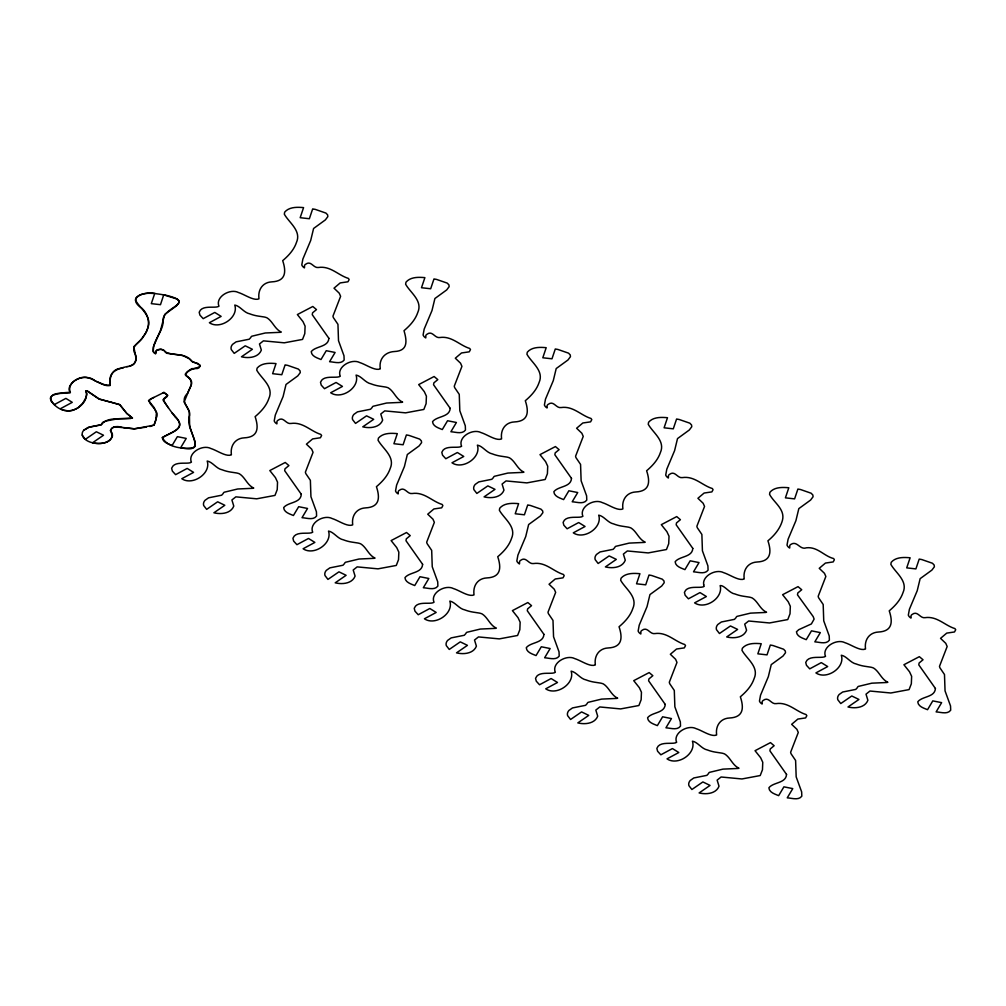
<?xml version="1.0" encoding="UTF-8"?>
<svg xmlns="http://www.w3.org/2000/svg" width="1006" height="1006" viewBox="0 0 1006 1006"><rect width="100%" height="100%" fill="white"/><g stroke="black" fill="none" stroke-linecap="round" stroke-linejoin="round"><path stroke-width="1.5" d="M70.231 392.491C64.912 385.411 79.637 374.395 88.113 377.904C92.25 377.979 110.849 391.485 110.195 382.67M110.019 385.197C109.39 377.502 111.842 368.762 121.11 368.347M110.006 385.6L104.121 384.594L96.413 381.475M110.283 381.576C108.434 371.088 119.463 368.271 127.385 366.524M152.044 398.338L148.498 400.514L154.119 407.556L156.408 412.875L155.917 419.577L153.943 425.161L134.653 428.808L114.546 426.808L111.993 428.191L110.471 430.342L112.307 433.611L112.471 436.051C109.528 443.659 99.481 444.489 92.59 442.741L103.517 435.233L96.35 431.763L85.347 439.333L82.391 435.51A14.21 8.199 0 0 1 83.9 430.09L88.188 427.412L100.99 424.922L102.662 422.369L105.768 421.049L117.765 418.785L132.427 418.018L126.819 413.466L119.437 404.437L99.72 399.294L86.956 390.743L85.875 390.994L86.931 393.899L85.95 397.596L82.781 403.23L77.739 408.071L73.413 410.146A9.431 5.445 0 0 1 65.604 410.473C57.028 410.36 42.315 395.735 57.531 393.509C85.56 392.529 60.398 390.781 51.583 396.024L50.313 398.225L51.055 401.067L54.311 404.613L65.88 398.389L72.269 402.337L60.473 408.688C71.25 416.056 90.037 403.331 85.875 390.994M156.119 418.408L155.54 421.049M156.181 418.068C161.035 410.498 145.367 403.142 150.246 399.219M155.402 421.539L154.182 424.934L149.907 426.531M171.963 412.762C187.556 428.216 176.742 429.675 162.343 437.585C162.683 442.351 168.43 443.898 172.114 445.469L177.37 436.654L186.223 438.415L180.703 447.67C210.116 454.737 183.997 428.606 189.53 415.516C190.612 406.65 178.603 402.086 187.544 393.346C188.939 388.756 194.384 383.022 189.92 378.633C188.738 376.91 182.363 374.999 186.6 373.05C191.718 365.958 210.858 368.712 191.781 361.33C185.846 352.377 172.705 356.074 165.324 351.937C163.513 348.768 158.42 348.302 155.943 350.918C156.056 353.483 155.301 354.665 153.402 351.874C152.019 341.298 162.809 332.307 163.173 321.442C160.507 307.333 198.044 303.07 166.455 295.362A62.661 36.178 0 0 0 163.789 294.871L162.519 294.657A116.583 67.301 0 0 0 156.408 293.765C145.329 290.696 125.385 297.524 141.997 308.339C149.844 315.758 150.724 327.717 143.632 335.979C140.714 342.807 129.837 345.033 135.131 353.986C138.488 360.588 133.572 366.347 126.756 366.712M191.341 384.581C192.171 374.521 178.087 376.822 191.832 368.649L197.314 368.523L199.087 367.743L200.282 365.505L197.692 363.38L192.825 362.11L189.09 358.626L182.727 355.52L166.518 353.232L164.23 350.591L160.985 349.296L156.634 350.289L155.578 353.873L153.214 351.547L153.39 346.831L160.595 330.094L164.72 314.438L176.49 305.862L178.967 302.555L178.741 300.807L177.043 299.034L163.714 294.859L160.482 304.68L151.302 303.649L154.698 293.563C148.196 292.972 140.249 292.809 135.797 298.09L135.433 300.14C140.186 308.679 152.749 316.727 147.605 328.358C145.166 336.017 139.507 341.6 133.823 346.617C134.628 353.345 139.809 364.524 129.271 365.983M190.977 385.461L184.098 402.048L189.38 411.58L189.631 426.67L195.114 441.735L195.277 445.985L194.259 447.393C183.947 449.581 167.461 447.745 162.343 437.585C170.567 432.278 188.248 428.317 174.931 416.861M83.737 430.279L89.509 427.022L101.468 424.645C107.214 416.471 121.248 419.527 130.264 418.483M162.985 392.906L163.928 392.441L167.587 395.144L167.097 396.578L163.198 399.634L166.996 405.908M151.139 398.778L163.928 392.441L167.612 395.547L163.701 398.766L163.362 400.652L168.48 407.946M152.937 397.898L153.83 397.445M122.367 367.982L123.625 367.618M144.851 427.336L133.911 428.82L123.336 427.537M145.581 427.223L146.298 427.11M130.466 418.471L132.427 418.018L126.819 413.466L120.066 404.89L111.477 402.337M111.025 402.274L98.55 398.766L88.377 391.762M122.254 427.324C118.205 426.192 111.855 425.689 110.446 430.719C119.312 446.513 85.686 447.368 82.266 435.032M95.054 380.859C86.453 372.786 66.182 380.004 70.168 392.315M87.899 391.422L86.956 390.743M173.397 414.749L174.151 415.78M167.751 406.94L172.667 413.743M703.647 584.499C702.314 575.885 716.008 568.616 723.641 572.665C729.878 574.564 738.832 581.216 744.138 579.028A33.676 19.441 0 0 1 744.176 578.513C742.994 569.886 747.923 562.455 757.103 562.002C771.225 561.335 771.602 551.879 767.93 540.8C774.394 535.469 780.166 528.691 782.467 520.24C785.284 509.212 773.803 502.547 769.552 494.336L769.904 492.286C774.368 487.017 782.303 487.143 788.805 487.759L785.409 497.844L794.602 498.875L797.896 489.054A62.661 36.178 0 0 1 800.575 489.545L811.15 493.229L812.848 495.002L813.074 496.75L810.597 500.057L798.827 508.621L795.909 520.668L788.1 539.216L787.019 545.051A10.4 5.998 0 0 0 789.685 548.056L789.748 546.258A4.024 2.326 0 0 1 790.741 544.485C797.255 540.109 799.695 550.357 806.498 547.792C817.589 546.585 824.052 556.155 833.609 558.544L834.389 559.701L833.207 561.926L825.436 563.071L819.236 568.327L824.467 573.319L825.851 576.463L818.205 596.244A11.582 6.69 0 0 0 819.274 598.733L823.185 604.48L823.738 620.853L829.221 635.93L829.384 640.181C826.165 644.645 819.412 642.08 814.822 641.853L820.33 632.611L811.49 630.85L806.234 639.665C802.549 638.093 796.79 636.534 796.45 631.781L798.751 629.681L811.389 623.934L814.106 619.118L813.2 616.603L797.481 594.848L797.808 592.962L801.719 589.742L798.035 586.636L782.605 594.709L788.226 601.751L790.326 606.291L790.024 613.773L787.773 619.57L769.502 622.966L748.653 621.004L744.704 624.135L746.578 630.246C743.648 637.842 733.6 638.672 726.709 636.936L737.624 629.429L730.457 625.958L719.453 633.516L716.498 629.706A14.21 8.199 0 0 1 717.844 624.475L721.377 621.985L734.468 619.356L736.027 617.659A4.426 2.553 0 0 1 737.021 616.376L750.514 613.132L765.729 612.453A19.617 11.33 0 0 1 766.534 612.214C760.008 609.309 757.958 601.425 752.186 597.954A11.883 6.866 0 0 0 749.52 597.149L743.371 596.218A28.331 16.36 0 0 1 735.034 593.993C729.526 593.402 724.333 584.989 720.145 585.567C723.553 597.853 705.382 610.114 694.593 602.871L706.375 596.533L700 592.584L688.418 598.809L685.161 595.263L684.42 592.421L685.69 590.22C690.053 585.316 701.308 588.749 704.213 586.309A77.726 44.868 0 0 1 703.647 584.499M301.31 494.286C300.731 503.352 288.194 501.843 283.654 507.615C283.981 512.381 289.741 513.94 293.425 515.5L298.681 506.697L307.534 508.458L302.014 517.7C306.604 517.927 313.369 520.492 316.588 516.028L316.425 511.777L310.942 496.7L310.376 480.327L306.478 474.58A11.582 6.69 0 0 1 305.409 472.091L313.055 452.31L311.671 449.154L306.428 444.174L312.627 438.918L320.398 437.773L321.593 435.548L320.813 434.391C310.628 431.285 302.944 421.665 290.872 423.476C285.754 424.381 283.541 415.943 277.933 420.319A4.024 2.326 0 0 0 276.939 422.105L276.876 423.903A10.4 5.998 0 0 1 274.223 420.898L275.304 415.05L283.114 396.515L286.018 384.468L297.789 375.892L300.278 372.597L300.052 370.837L298.354 369.076L287.766 365.392A62.661 36.178 0 0 0 285.1 364.901L281.793 374.722L272.613 373.691L276.009 363.594C269.495 362.977 261.56 362.864 257.108 368.133L256.744 370.183C261.497 378.709 274.06 386.757 268.916 398.389C266.376 405.946 260.906 411.731 255.122 416.647C258.806 427.726 258.429 437.182 244.295 437.836C235.127 438.289 230.185 445.733 231.367 454.36A33.676 19.441 0 0 0 231.342 454.875C226.023 457.064 217.082 450.411 210.845 448.5C203.212 444.463 189.518 451.719 190.851 460.346A77.726 44.868 0 0 0 191.417 462.144C188.499 464.596 177.257 461.163 172.894 466.067L171.624 468.255L172.366 471.11L175.622 474.656L187.191 468.419L193.58 472.38L181.784 478.718C192.548 486.087 211.348 473.361 207.186 461.025C212.593 461.955 216.328 468.758 222.238 469.827A28.331 16.36 0 0 0 230.563 472.053L236.724 472.996A11.883 6.866 0 0 1 239.39 473.801C245.15 477.272 247.212 485.156 253.738 488.061A19.617 11.33 0 0 0 252.921 488.3L237.705 488.979L224.212 492.223A4.426 2.553 0 0 0 223.219 493.506L221.66 495.204L208.569 497.819L205.035 500.309A14.21 8.199 0 0 0 203.702 505.553L206.658 509.363L217.648 501.793L224.816 505.276L213.901 512.783C220.792 514.519 230.839 513.689 233.782 506.093L231.908 499.969L235.857 496.851L256.693 498.813L274.978 495.405L277.228 489.62L277.53 482.138L275.43 477.599L269.809 470.557L285.239 462.471L288.911 465.577L285 468.809L284.673 470.682L301.31 494.286M328.874 338.293C328.296 347.359 315.771 345.85 311.219 351.635C311.558 356.388 317.305 357.947 321.002 359.519L326.258 350.704L335.099 352.465L329.578 361.707C334.168 361.934 340.933 364.499 344.153 360.035L343.989 355.784L338.506 340.707L337.953 324.334L334.042 318.588A11.582 6.69 0 0 1 332.973 316.098L340.619 296.317L339.236 293.174L334.005 288.181L340.191 282.925L347.975 281.781L349.157 279.555L348.378 278.398C338.192 275.292 330.509 265.672 318.437 267.483C313.331 268.401 311.118 259.95 305.51 264.339A4.024 2.326 0 0 0 304.516 266.112L304.453 267.91A10.4 5.998 0 0 1 301.787 264.905L302.869 259.058L310.678 240.522L313.595 228.475L325.366 219.899L327.843 216.604L327.616 214.856L325.919 213.083L315.331 209.399A62.661 36.178 0 0 0 312.665 208.921L309.358 218.73L300.178 217.698L303.573 207.613C297.059 206.997 289.137 206.871 284.673 212.14L284.321 214.19C289.062 222.716 301.624 230.764 296.481 242.396C293.941 249.966 288.483 255.738 282.699 260.655C286.37 271.733 285.993 281.19 271.872 281.856C262.641 282.246 257.8 289.778 258.944 298.367A33.676 19.441 0 0 0 258.907 298.883C253.6 301.071 244.647 294.418 238.409 292.507C230.776 288.471 217.082 295.739 218.415 304.353A77.726 44.868 0 0 0 218.981 306.164C216.064 308.603 204.822 305.17 200.458 310.074L199.188 312.262L199.93 315.117L203.187 318.663L214.768 312.438L221.144 316.387L209.361 322.725C220.125 330.094 238.912 317.368 234.763 305.044C240.157 305.987 243.892 312.753 249.802 313.847A28.331 16.36 0 0 0 258.14 316.073L264.289 317.003A11.883 6.866 0 0 1 266.955 317.808C272.714 321.279 274.776 329.163 281.303 332.068A19.617 11.33 0 0 0 280.498 332.307L265.282 332.986L251.789 336.23A4.426 2.553 0 0 0 250.796 337.513L249.237 339.211L236.133 341.839L232.612 344.329A14.21 8.199 0 0 0 231.267 349.56L234.222 353.37L245.225 345.812L252.393 349.283L241.465 356.79C248.369 358.526 258.416 357.696 261.346 350.101L259.473 343.989L263.421 340.858L284.27 342.82L302.542 339.424L304.793 333.627L305.095 326.145L302.995 321.606L297.374 314.564L312.803 306.49L316.488 309.596L312.577 312.816L312.25 314.702L328.874 338.293M422.621 564.328C422.042 573.382 409.505 571.886 404.953 577.658C405.292 582.424 411.052 583.97 414.736 585.542L419.992 576.727L428.833 578.488L423.325 587.743C427.915 587.969 434.68 590.522 437.887 586.058L437.723 581.808L432.24 566.743L431.687 550.37L427.776 544.611A11.582 6.69 0 0 1 426.707 542.121L434.353 522.353L432.982 519.197L427.739 514.204L433.938 508.948L441.709 507.816L442.892 505.578L442.124 504.434C431.926 501.315 424.255 491.708 412.183 493.518C407.065 494.424 404.852 485.973 399.244 490.362A4.024 2.326 0 0 0 398.25 492.148L398.187 493.946A10.4 5.998 0 0 1 395.534 490.941L396.615 485.093L404.412 466.558L407.329 454.511L419.1 445.935L421.589 442.64L421.363 440.88L419.665 439.106L409.077 435.435A62.661 36.178 0 0 0 406.399 434.944L403.104 444.753L393.912 443.721L397.307 433.636C390.806 433.02 382.871 432.894 378.419 438.163L378.055 440.213C382.808 448.751 395.358 456.799 390.227 468.431C387.675 475.989 382.217 481.761 376.433 486.69C380.142 497.807 379.69 507.175 365.606 507.879C356.426 508.332 351.496 515.776 352.678 524.39A33.676 19.441 0 0 0 352.641 524.906C347.334 527.106 338.393 520.442 332.143 518.543C324.51 514.506 310.816 521.762 312.162 530.376A77.726 44.868 0 0 0 312.715 532.187C309.672 534.563 298.581 531.256 294.205 536.097L292.935 538.298L293.664 541.14L296.933 544.686L308.502 538.462L314.878 542.41L303.095 548.76C313.859 556.129 332.646 543.403 328.497 531.067C333.904 531.96 337.626 538.839 343.549 539.87A28.331 16.36 0 0 0 351.874 542.096L358.023 543.039A11.883 6.866 0 0 1 360.689 543.831C366.461 547.314 368.523 555.186 375.049 558.091A19.617 11.33 0 0 0 374.232 558.33L359.016 559.022L345.523 562.266A4.426 2.553 0 0 0 344.53 563.536L342.971 565.246L329.88 567.862L326.346 570.352A14.21 8.199 0 0 0 325.013 575.583L327.956 579.406L338.959 571.836L346.127 575.306L335.212 582.814C342.103 584.561 352.15 583.731 355.093 576.124L353.207 570.012L357.155 566.881L378.005 568.843L396.289 565.447L398.527 559.65L398.841 552.168L396.741 547.629L391.12 540.587L406.537 532.514L410.222 535.62L406.311 538.839L405.984 540.725L422.621 564.328M450.185 408.335C449.607 417.389 437.069 415.893 432.53 421.665C432.869 426.431 438.616 427.99 442.3 429.549L447.557 420.747L456.41 422.495L450.889 431.75C455.479 431.976 462.244 434.542 465.464 430.065L465.3 425.815L459.817 410.75L459.252 394.377L455.353 388.63A11.582 6.69 0 0 1 454.284 386.128L461.93 366.36L460.547 363.204L455.316 358.211L461.502 352.968L469.274 351.823L470.468 349.585L469.689 348.441C459.503 345.322 451.82 335.715 439.748 337.526C434.63 338.431 432.417 329.981 426.821 334.369A4.024 2.326 0 0 0 425.827 336.155L425.764 337.953A10.4 5.998 0 0 1 423.098 334.948L424.18 329.1L431.989 310.565L434.906 298.518L446.677 289.942L449.154 286.647L448.928 284.887L447.23 283.114L436.642 279.442A62.661 36.178 0 0 0 433.976 278.951L430.669 288.76L421.489 287.729L424.884 277.643C418.37 277.027 410.448 276.901 405.984 282.17L405.619 284.22C410.373 292.759 422.935 300.807 417.792 312.438C415.252 319.996 409.794 325.768 404.01 330.697C406.99 340.858 408.222 350.905 394.44 351.522C384.958 351.987 378.809 359.092 380.255 368.397A33.676 19.441 0 0 0 380.218 368.913C374.898 371.113 365.958 364.461 359.72 362.55C352.087 358.513 338.393 365.769 339.726 374.383A77.726 44.868 0 0 0 340.292 376.194C337.375 378.633 326.133 375.213 321.769 380.105L320.499 382.305L321.241 385.147L324.498 388.693L336.067 382.469L342.455 386.417L330.66 392.768C341.436 400.137 360.223 387.411 356.061 375.075C361.468 376.018 365.203 382.783 371.113 383.877A28.331 16.36 0 0 0 379.438 386.103L385.6 387.046A11.883 6.866 0 0 1 388.266 387.851C394.025 391.321 396.087 399.193 402.614 402.111A19.617 11.33 0 0 0 401.809 402.35L386.593 403.029L373.088 406.273A4.426 2.553 0 0 0 372.107 407.556L370.535 409.253L357.444 411.869L353.923 414.359A14.21 8.199 0 0 0 352.578 419.603L355.533 423.413L366.536 415.843L373.704 419.313L362.776 426.833C369.667 428.569 379.715 427.739 382.657 420.131L380.784 414.019L384.732 410.888L405.581 412.85L423.853 409.455L426.104 403.658L426.406 396.175L424.306 391.648L418.685 384.594L434.114 376.521L437.799 379.627L433.888 382.846L433.548 384.732L450.185 408.335M543.932 634.358C543.341 643.425 530.816 641.916 526.264 647.701C526.603 652.454 532.363 654.013 536.047 655.572L541.303 646.77L550.144 648.53L544.636 657.773C549.226 657.999 555.978 660.565 559.198 656.101L559.034 651.85L553.552 636.773L552.998 620.4L549.087 614.653A11.582 6.69 0 0 1 548.019 612.164L555.664 592.383L554.281 589.227L549.05 584.247L555.249 578.991L563.02 577.846L564.203 575.621L563.423 574.464C553.237 571.358 545.554 561.738 533.494 563.549C528.376 564.454 526.163 556.016 520.555 560.392A4.024 2.326 0 0 0 519.561 562.178L519.498 563.976A10.4 5.998 0 0 1 516.832 560.971L517.914 555.123L525.723 536.588L528.64 524.541L540.411 515.965L542.888 512.67L542.662 510.91L540.964 509.149L530.376 505.465A62.661 36.178 0 0 0 527.71 504.974L524.415 514.795L515.223 513.764L518.618 503.666C512.117 503.05 504.182 502.937 499.718 508.206L499.366 510.256C504.107 518.782 516.669 526.83 511.526 538.462C508.986 546.019 503.528 551.804 497.744 556.72C501.416 567.799 501.038 577.255 486.917 577.922C477.687 578.312 472.845 585.844 473.989 594.433A33.676 19.441 0 0 0 473.952 594.948C468.645 597.136 459.704 590.484 453.455 588.573C445.821 584.536 432.127 591.792 433.46 600.419A77.726 44.868 0 0 0 434.026 602.217C431.121 604.669 419.867 601.236 415.503 606.14L414.233 608.328L414.975 611.183L418.232 614.729L429.814 608.492L436.189 612.453L424.406 618.791C435.17 626.16 453.958 613.434 449.808 601.098C455.202 602.053 458.937 608.819 464.86 609.9A28.331 16.36 0 0 0 473.185 612.126L479.334 613.069A11.883 6.866 0 0 1 482 613.874C487.772 617.344 489.821 625.229 496.348 628.134A19.617 11.33 0 0 0 495.543 628.373L480.327 629.052L466.834 632.296A4.426 2.553 0 0 0 465.841 633.579L464.282 635.276L451.191 637.892L447.657 640.382A14.21 8.199 0 0 0 446.312 645.626L449.267 649.436L460.27 641.866L467.438 645.349L456.523 652.856C463.414 654.592 473.461 653.762 476.404 646.166L474.518 640.042L478.466 636.924L499.316 638.885L517.587 635.478L519.838 629.693L520.14 622.211L518.04 617.671L512.419 610.629L527.848 602.544L531.533 605.65L527.622 608.881L527.295 610.755L543.932 634.358M571.496 478.378C570.918 487.432 558.38 485.923 553.841 491.708C554.168 496.461 559.927 498.02 563.611 499.592L568.868 490.777L577.721 492.538L572.2 501.78C576.79 502.007 583.555 504.572 586.775 500.108L586.611 495.857L581.128 480.78L580.563 464.407L576.664 458.661A11.582 6.69 0 0 1 575.595 456.171L583.241 436.39L581.858 433.246L576.614 428.254L582.814 422.998L590.585 421.854L591.78 419.628L591 418.471C580.814 415.365 573.131 405.745 561.059 407.556C555.941 408.474 553.728 400.023 548.119 404.412A4.024 2.326 0 0 0 547.126 406.185L547.063 407.983A10.4 5.998 0 0 1 544.409 404.978L545.491 399.13L553.3 380.595L556.205 368.548L567.975 359.985L570.465 356.677L570.239 354.929L568.541 353.156L557.953 349.472A62.661 36.178 0 0 0 555.287 348.994L551.98 358.802L542.8 357.771L546.195 347.686C539.681 347.07 531.746 346.944 527.295 352.213L526.93 354.263C531.684 362.789 544.246 370.837 539.103 382.469C536.55 390.039 531.093 395.811 525.308 400.728C528.993 411.806 528.615 421.263 514.481 421.929C505.251 422.319 500.41 429.851 501.554 438.44A33.676 19.441 0 0 0 501.529 438.956C496.21 441.144 487.269 434.491 481.031 432.593C473.398 428.543 459.704 435.812 461.037 444.426A77.726 44.868 0 0 0 461.603 446.236C458.686 448.676 447.444 445.243 443.08 450.147L441.81 452.348L442.552 455.19L445.809 458.736L457.378 452.511L463.766 456.46L451.971 462.798C462.735 470.167 481.534 457.441 477.372 445.117C482.779 446.06 486.514 452.826 492.424 453.92A28.331 16.36 0 0 0 500.749 456.146L506.911 457.076A11.883 6.866 0 0 1 509.577 457.881C515.336 461.352 517.398 469.236 523.925 472.141A19.617 11.33 0 0 0 523.107 472.38L507.892 473.059L494.399 476.303A4.426 2.553 0 0 0 493.405 477.586L491.846 479.284L478.755 481.912L475.222 484.402A14.21 8.199 0 0 0 473.889 489.633L476.844 493.443L487.835 485.885L495.002 489.356L484.087 496.863C490.978 498.599 501.026 497.769 503.968 490.174L502.095 484.062L506.043 480.931L526.88 482.893L545.164 479.497L547.415 473.7L547.717 466.218L545.617 461.679L539.996 454.637L555.425 446.563L559.097 449.669L555.186 452.889L554.859 454.775L571.496 478.378M665.23 704.401C664.652 713.455 652.114 711.959 647.575 717.731C647.914 722.497 653.661 724.043 657.358 725.615L662.602 716.8L671.455 718.561L665.934 727.816C670.524 728.042 677.29 730.595 680.509 726.131L680.345 721.88L674.863 706.816L674.297 690.443L670.398 684.696A11.582 6.69 0 0 1 669.33 682.194L676.975 662.426L675.592 659.27L670.361 654.277L676.548 649.021L684.319 647.889L685.514 645.651L684.734 644.506C674.548 641.388 666.865 631.781 654.793 633.591C649.687 634.497 647.474 626.046 641.866 630.435A4.024 2.326 0 0 0 640.872 632.221L640.809 634.019A10.4 5.998 0 0 1 638.144 631.014L639.225 625.166L647.034 606.631L649.951 594.584L661.722 586.008L664.199 582.713L663.973 580.952L662.275 579.179L651.687 575.507A62.661 36.178 0 0 0 649.021 575.017L645.714 584.826L636.534 583.794L639.929 573.709C633.415 573.093 625.493 572.967 621.029 578.236L620.664 580.286C625.418 588.824 637.98 596.872 632.837 608.504C630.297 616.062 624.839 621.834 619.055 626.763C622.727 637.829 622.349 647.286 608.228 647.952C598.998 648.342 594.144 655.887 595.301 664.463A33.676 19.441 0 0 0 595.263 664.979C589.944 667.179 581.003 660.514 574.766 658.616C567.133 654.579 553.438 661.835 554.771 670.449A77.726 44.868 0 0 0 555.337 672.26C552.42 674.699 541.178 671.266 536.814 676.17L535.544 678.371L536.286 681.213L539.543 684.759L551.112 678.534L557.5 682.483L545.717 688.833C556.481 696.202 575.269 683.476 571.119 671.14C576.513 672.083 580.248 678.849 586.158 679.943A28.331 16.36 0 0 0 594.483 682.169L600.645 683.112A11.883 6.866 0 0 1 603.311 683.904C609.07 687.387 611.132 695.259 617.659 698.177A19.617 11.33 0 0 0 616.854 698.415L601.638 699.095L588.133 702.339A4.426 2.553 0 0 0 587.152 703.609L585.593 705.319L572.489 707.935L568.968 710.425A14.21 8.199 0 0 0 567.623 715.656L570.578 719.479L581.581 711.908L588.749 715.379L577.821 722.899C584.712 724.634 594.76 723.804 597.702 716.197L595.829 710.085L599.777 706.954L620.627 708.916L638.898 705.52L641.149 699.723L641.451 692.241L639.351 687.702L633.73 680.66L649.159 672.586L652.844 675.692L648.933 678.912L648.606 680.798L665.23 704.401M692.807 548.408C692.229 557.462 679.691 555.966 675.139 561.738C675.479 566.504 681.238 568.063 684.923 569.622L690.179 560.82L699.019 562.568L693.511 571.823C698.101 572.049 704.866 574.615 708.073 570.138L707.91 565.888L702.427 550.823L701.874 534.45L697.963 528.703A11.582 6.69 0 0 1 696.894 526.213L704.54 506.433L703.156 503.277L697.925 498.284L704.125 493.041L711.896 491.896L713.078 489.658L712.311 488.514C702.113 485.395 694.442 475.788 682.37 477.599C677.252 478.504 675.039 470.054 669.43 474.442A4.024 2.326 0 0 0 668.437 476.228L668.374 478.026A10.4 5.998 0 0 1 665.721 475.021L666.802 469.173L674.598 450.638L677.516 438.591L689.286 430.015L691.776 426.72L691.537 424.96L689.852 423.186L679.264 419.515A62.661 36.178 0 0 0 676.585 419.024L673.291 428.833L664.098 427.802L667.494 417.716C660.992 417.1 653.057 416.974 648.593 422.243L648.241 424.293C652.995 432.832 665.544 440.88 660.414 452.511C657.861 460.069 652.404 465.841 646.619 470.77C650.329 481.887 649.876 491.255 635.792 491.959C626.612 492.412 621.683 499.856 622.865 508.483A33.676 19.441 0 0 0 622.827 508.986C617.521 511.186 608.58 504.534 602.33 502.623C594.697 498.586 581.003 505.842 582.336 514.456A77.726 44.868 0 0 0 582.902 516.267C579.858 518.643 568.767 515.336 564.391 520.177L563.121 522.378L563.85 525.22L567.12 528.779L578.689 522.542L585.064 526.49L573.282 532.84C584.046 540.209 602.833 527.484 598.683 515.147C604.09 516.091 607.825 522.856 613.735 523.95A28.331 16.36 0 0 0 622.06 526.176L628.209 527.119A11.883 6.866 0 0 1 630.875 527.924C636.647 531.394 638.709 539.266 645.236 542.184A19.617 11.33 0 0 0 644.418 542.423L629.203 543.102L615.71 546.346A4.426 2.553 0 0 0 614.716 547.629L613.157 549.326L600.066 551.942L596.533 554.432A14.21 8.199 0 0 0 595.2 559.676L598.142 563.486L609.146 555.916L616.313 559.386L605.398 566.906C612.289 568.642 622.337 567.812 625.279 560.216L623.393 554.092L627.342 550.961L648.191 552.923L666.475 549.528L668.713 543.73L669.028 536.248L666.928 531.721L661.307 524.667L676.724 516.594L680.408 519.7L676.497 522.919L676.17 524.805L692.807 548.408M786.541 774.431C785.963 783.498 773.425 781.989 768.886 787.773C769.213 792.527 774.972 794.086 778.657 795.645L783.913 786.843L792.766 788.603L787.245 797.846C791.835 798.072 798.601 800.638 801.82 796.174L801.656 791.923L796.174 776.846L795.608 760.473L791.709 754.726A11.582 6.69 0 0 1 790.641 752.237L798.286 732.456L796.903 729.3L791.659 724.32L797.859 719.064L805.63 717.919L806.825 715.694L806.045 714.537C795.859 711.431 788.176 701.811 776.104 703.622C770.986 704.527 768.773 696.089 763.177 700.465A4.024 2.326 0 0 0 762.171 702.251L762.12 704.049A10.4 5.998 0 0 1 759.455 701.044L760.536 695.196L768.345 676.661L771.25 664.614L783.02 656.038L785.51 652.743L785.284 650.983L783.586 649.222L772.998 645.538A62.661 36.178 0 0 0 770.332 645.047L767.025 654.868L757.845 653.837L761.24 643.739C754.726 643.123 746.804 643.01 742.34 648.279L741.975 650.329C746.729 658.855 759.291 666.903 754.148 678.534C751.608 686.092 746.15 691.877 740.353 696.793C744.038 707.872 743.66 717.328 729.526 717.995C720.309 718.385 715.455 725.917 716.599 734.506A33.676 19.441 0 0 0 716.574 735.021C711.255 737.209 702.314 730.557 696.077 728.646C688.444 724.609 674.749 731.865 676.082 740.491A77.726 44.868 0 0 0 676.648 742.29C673.605 744.679 662.501 741.359 658.125 746.213L656.855 748.401L657.597 751.256L660.854 754.802L672.423 748.565L678.811 752.526L667.016 758.864C677.793 766.232 696.58 753.507 692.417 741.171C697.824 742.126 701.559 748.892 707.47 749.986A28.331 16.36 0 0 0 715.794 752.199L721.956 753.142A11.883 6.866 0 0 1 724.622 753.947C730.381 757.417 732.443 765.302 738.97 768.207A19.617 11.33 0 0 0 738.153 768.446L722.949 769.125L709.444 772.369A4.426 2.553 0 0 0 708.45 773.652L706.891 775.349L693.8 777.965L690.267 780.455A14.21 8.199 0 0 0 688.934 785.699L691.889 789.509L702.88 781.939L710.047 785.422L699.132 792.929C706.023 794.665 716.071 793.835 719.013 786.239L717.14 780.115L721.088 776.997L741.938 778.958L760.209 775.551L762.46 769.766L762.762 762.284L760.662 757.744L755.041 750.702L770.47 742.617L774.142 745.735L770.244 748.954L769.904 750.828L786.541 774.431M935.417 688.481C934.838 697.535 922.301 696.039 917.761 701.811C918.101 706.577 923.848 708.136 927.545 709.695L932.788 700.893L941.641 702.641L936.121 711.896C940.711 712.122 947.476 714.688 950.695 710.211L950.532 705.973L945.049 690.896L944.483 674.523L940.585 668.776A11.582 6.69 0 0 1 939.516 666.286L947.162 646.506L945.778 643.35L940.547 638.357L946.734 633.114L954.505 631.969L955.7 629.743L954.92 628.587C944.735 625.481 937.051 615.861 924.979 617.671C919.874 618.577 917.661 610.126 912.052 614.515A4.024 2.326 0 0 0 911.059 616.301L910.996 618.099A10.4 5.998 0 0 1 908.33 615.094L909.411 609.246L917.221 590.711L920.138 578.664L931.908 570.088L934.385 566.793L934.159 565.032L932.461 563.259L921.873 559.587A62.661 36.178 0 0 0 919.207 559.097L915.9 568.906L906.72 567.874L910.116 557.789C903.602 557.173 895.68 557.047 891.215 562.316L890.851 564.366C895.604 572.904 908.167 580.952 903.023 592.584C900.483 600.142 895.026 605.914 889.241 610.843C892.951 621.96 892.485 631.328 878.414 632.032C869.234 632.485 864.305 639.929 865.487 648.556A33.676 19.441 0 0 0 865.449 649.059C860.13 651.259 851.189 644.607 844.952 642.696C837.319 638.659 823.625 645.915 824.958 654.529A77.726 44.868 0 0 0 825.524 656.34C822.48 658.716 811.377 655.409 807.001 660.263L805.731 662.451L806.472 665.293L809.729 668.852L821.298 662.614L827.687 666.563L815.904 672.913C826.668 680.282 845.455 667.556 841.293 655.22C846.7 656.138 850.435 662.967 856.345 664.023A28.331 16.36 0 0 0 864.67 666.249L870.831 667.192A11.883 6.866 0 0 1 873.497 667.997C879.257 671.467 881.319 679.339 887.845 682.257A19.617 11.33 0 0 0 887.041 682.496L871.825 683.175L858.319 686.419A4.426 2.553 0 0 0 857.338 687.702L855.779 689.399L842.676 692.015L839.155 694.505A14.21 8.199 0 0 0 837.809 699.748L840.765 703.559L851.768 695.989L858.935 699.459L848.008 706.979C854.899 708.714 864.946 707.884 867.889 700.289L866.015 694.165L869.964 691.034L890.813 692.996L909.084 689.6L911.335 683.803L911.637 676.321L909.537 671.794L903.916 664.74L919.346 656.667L923.03 659.773L919.119 662.992L918.792 664.878L935.417 688.481"/></g></svg>
